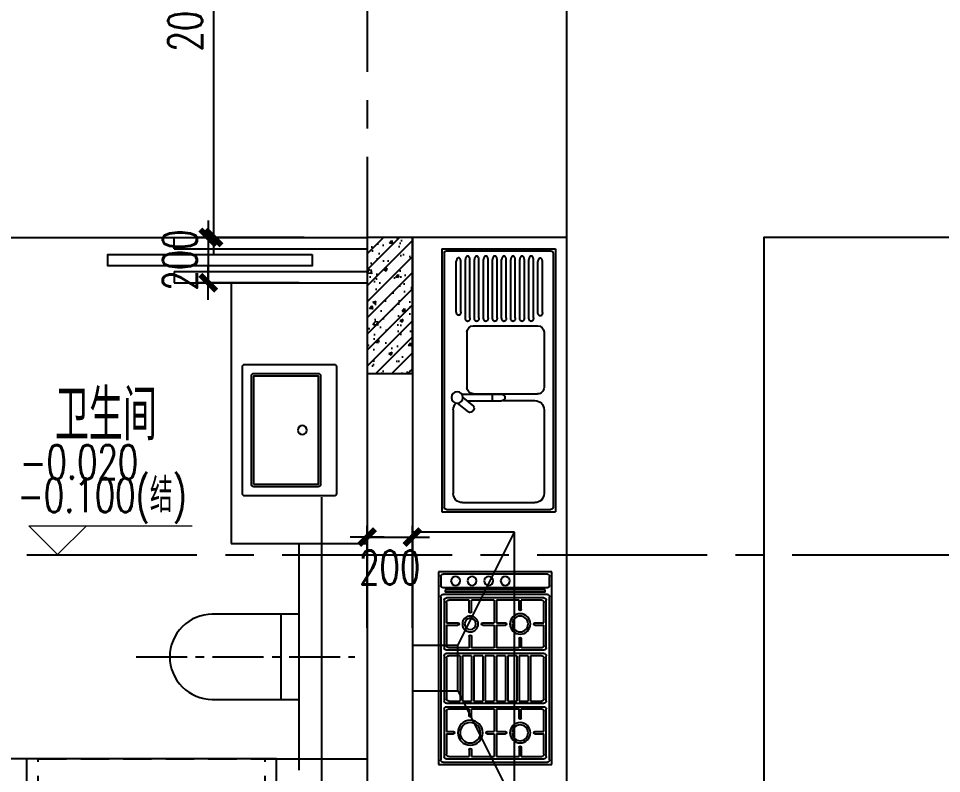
# Model space of a CAD drawing. Extents: x -395226 to -176901, y -140672 to 68263.
# Drawn here: x -318207 to -314137, y 46555 to 49885 of the extents above; entities that cross this region are included whole.
import ezdxf
from ezdxf.enums import TextEntityAlignment as Align

# ---------------------------------------------------------------- set-up
doc = ezdxf.new("R2010")
doc.units = 0
doc.header["$LTSCALE"] = 1000
doc.header["$MEASUREMENT"] = 0
for name, pattern in [('ACAD_ISO08W100', [36, 24, -3, 6, -3]), ('HIDDEN2', [0.1875, 0.125, -0.0625]), ('Plans$0$CENTER2', [1.125, 0.75, -0.125, 0.125, -0.125])]:
    doc.linetypes.add(name, pattern=pattern)
doc.layers.get('0').update_dxf_attribs({"linetype": 'CONTINUOUS'})
doc.layers.get('Defpoints').update_dxf_attribs({"linetype": 'CONTINUOUS'})
for name, color, linetype in [('A-COLUMN', 1, 'CONTINUOUS'), ('A-COLUMN-hatch', 252, 'CONTINUOUS'), ('A-DIM', 201, 'CONTINUOUS'), ('A-DOTE', 8, 'ACAD_ISO08W100'), ('A-FUR', 251, 'CONTINUOUS'), ('A-KITCHEN', 40, 'CONTINUOUS'), ('A-LINE', 8, 'CONTINUOUS'), ('A-LVTRY', 147, 'CONTINUOUS'), ('A-NOTE', 150, 'CONTINUOUS'), ('A-TEXT-CN', 31, 'CONTINUOUS'), ('A-WALL', 2, 'CONTINUOUS'), ('A-WINDOW', 4, 'CONTINUOUS'), ('Plans$0$A_Sanitary', 150, 'CONTINUOUS'), ('Plans$0$Grid', 9, 'Plans$0$CENTER2')]:
    doc.layers.add(name, color=color, linetype=linetype)
doc.layers.add('A-LEVEL', color=135, linetype='CONTINUOUS', lineweight=0)
doc.styles.add('_HZTXT', font='tjromans.shx', dxfattribs={"width": 0.7, "bigfont": 'tjhztxt.shx'})
doc.styles.add('DIM_FONT', font='SIMPLEX', dxfattribs={"width": 0.7, "bigfont": 'GBCBIG'})
doc.styles.add('PRC-S', font='tjromans.shx', dxfattribs={"width": 0.7, "bigfont": 'tjhztxt.shx'})
doc.styles.add('TJHZTXT', font='tjromans.shx', dxfattribs={"width": 0.8, "bigfont": 'tjhztxt.shx'})
doc.styles.add('zjz', font='tjromans.shx', dxfattribs={"width": 0.7, "height": 500, "bigfont": 'tjhztxt.shx'})
doc.dimstyles.new('DIM100', dxfattribs={"dimscale": 100, "dimtxt": 3, "dimasz": 0.01, "dimexe": 1, "dimexo": 1, "dimgap": 1, "dimtad": 1, "dimdec": 0, "dimzin": 0, "dimdsep": 46, "dimtxsty": 'DIM_FONT', "dimblk1": '_DIMX', "dimblk2": '_DIMX', "dimsah": 1, "dimcen": 0.01, "dimclrd": 256, "dimclre": 256, "dimclrt": 7, "dimadec": 0, "dimazin": 0, "dimtfac": 1, "dimtdec": 0, "dimtix": 1, "dimtmove": 2, "dimatfit": 3, "dimldrblk": '_DIMX', "dimfxl": 0, "dimtolj": 1, "dimtzin": 5, "dimarcsym": 0})

# ---------------------------------------------------------------- blocks, each defined once
blk = doc.blocks.new('Grid')
at = {"layer": 'Plans$0$Grid', "color": 8}
for p, q in [((-10948.2, 23320), (-10948.2, -15380)), ((-28198.2, 11440), (8601.8, 11440))]:
    blk.add_line(p, q, dxfattribs=at)
blk = doc.blocks.new('_DIMX')
blk.add_line((-150, 0), (150, 0))
at = {"const_width": 50}
blk.add_lwpolyline([(-70, -70), (70, 70)], dxfattribs=at)
blk = doc.blocks.new('*D319')
at = {"layer": 'A-DIM', "lineweight": -2}
for p, q in [((-316669.5, 47197.9), (-316669.5, 47647.9)), ((-316469.5, 47197.9), (-316469.5, 47647.9)), ((-316669, 47597.9), (-316470, 47597.9))]:
    blk.add_line(p, q, dxfattribs=at)
at = {"layer": 'Defpoints', "color": 0}
for p in [(-316469.5, 47597.9), (-316669.5, 47147.9), (-316469.5, 47147.9)]:
    blk.add_point(p, dxfattribs=at)
at = {"layer": 'A-DIM', "lineweight": -2, "xscale": 0.5, "yscale": 0.5, "zscale": 0.5, "rotation": 180}
blk.add_blockref('_DIMX', (-316669.5, 47597.9), dxfattribs=at)
at = {"layer": 'A-DIM', "lineweight": -2, "xscale": 0.5, "yscale": 0.5, "zscale": 0.5}
blk.add_blockref('_DIMX', (-316469.5, 47597.9), dxfattribs=at)
at = {"layer": 'A-DIM', "insert": (-316569.5, 47464.1), "char_height": 150, "attachment_point": 5, "style": 'DIM_FONT'}
blk.add_mtext('\\A1;200', dxfattribs=at)
blk = doc.blocks.new('*D323')
at = {"layer": 'A-DIM', "lineweight": -2}
for p, q in [((-316946.3, 50919.8), (-317396.3, 50919.8)), ((-317346.3, 50919.3), (-317346.3, 48920.3)), ((-316946.3, 48919.8), (-317396.3, 48919.8))]:
    blk.add_line(p, q, dxfattribs=at)
at = {"layer": 'Defpoints', "color": 0}
for p in [(-316896.3, 50919.8), (-317346.3, 48919.8), (-316896.3, 48919.8)]:
    blk.add_point(p, dxfattribs=at)
at = {"layer": 'A-DIM', "lineweight": -2, "xscale": 0.5, "yscale": 0.5, "zscale": 0.5}
for p, rotation in [((-317346.3, 50919.8), 90), ((-317346.3, 48919.8), 270)]:
    blk.add_blockref('_DIMX', p, dxfattribs=dict(at, rotation=rotation))
at = {"layer": 'A-DIM', "insert": (-317471.3, 49919.8), "char_height": 150, "attachment_point": 5, "rotation": 90, "style": 'DIM_FONT'}
blk.add_mtext('\\A1;2000', dxfattribs=at)
blk = doc.blocks.new('*D332')
at = {"layer": 'A-DIM', "lineweight": -2}
for p, q in [((-316969.5, 48919.8), (-317419.5, 48919.8)), ((-317369.5, 48920.3), (-317369.5, 48920.8)), ((-317369.5, 48919.8), (-317369.5, 48719.8)), ((-316969.5, 48719.8), (-317419.5, 48719.8)), ((-317369.5, 48719.3), (-317369.5, 48718.8))]:
    blk.add_line(p, q, dxfattribs=at)
at = {"layer": 'Defpoints', "color": 0}
for p in [(-316919.5, 48919.8), (-317369.5, 48719.8), (-316919.5, 48719.8)]:
    blk.add_point(p, dxfattribs=at)
at = {"layer": 'A-DIM', "lineweight": -2, "xscale": 0.5, "yscale": 0.5, "zscale": 0.5}
for p, rotation in [((-317369.5, 48919.8), 270), ((-317369.5, 48719.8), 90)]:
    blk.add_blockref('_DIMX', p, dxfattribs=dict(at, rotation=rotation))
at = {"layer": 'A-DIM', "insert": (-317494.5, 48819.8), "char_height": 150, "attachment_point": 5, "rotation": 90, "style": 'DIM_FONT'}
blk.add_mtext('\\A1;200', dxfattribs=at)
blk = doc.blocks.new('Plans$0$L2$0$A$C30D2')
for p, q in [((1018.1, 3.1), (1018.1, 503.1)), ((1018.1, 503.1), (1868.1, 503.1)), ((1038.1, 493.1), (1758.1, 493.1)), ((1808.1, 493.1), (1848.1, 493.1)), ((1868.1, 503.1), (1868.1, 3.1)), ((1028.1, 23.1), (1028.1, 483.1)), ((1043.1, 38.1), (1043.1, 468.1)), ((1053.1, 478.1), (1263.1, 478.1)), ((1053.1, 368.1), (1053.1, 458.1)), ((1063.1, 468.1), (1153.1, 468.1)), ((1153.1, 427.9), (1153.1, 468.1)), ((1163.1, 468.1), (1253.1, 468.1)), ((1163.1, 427.9), (1163.1, 468.1)), ((1263.1, 368.1), (1263.1, 458.1)), ((1273.1, 38.1), (1273.1, 468.1)), ((1288.1, 38.1), (1288.1, 468.1)), ((1298.1, 478.1), (1498.1, 478.1)), ((1298.1, 408.1), (1298.1, 458.1)), ((1308.1, 468.1), (1488.1, 468.1)), ((1498.1, 458.1), (1498.1, 408.1)), ((1508.1, 468.1), (1508.1, 38.1)), ((1523.1, 468.1), (1523.1, 38.1)), ((1533.1, 478.1), (1743.1, 478.1)), ((1533.1, 458.1), (1533.1, 368.1)), ((1543.1, 468.1), (1633.1, 468.1)), ((1633.1, 427.9), (1633.1, 468.1)), ((1643.1, 468.1), (1733.1, 468.1)), ((1643.1, 427.9), (1643.1, 468.1)), ((1743.1, 458.1), (1743.1, 368.1)), ((1753.1, 468.1), (1753.1, 38.1)), ((1768.1, 483.1), (1768.1, 23.1)), ((1778.1, 473.1), (1778.1, 33.1)), ((1778.1, 473.1), (1788.1, 473.1)), ((1788.1, 473.1), (1788.1, 33.1)), ((1798.1, 483.1), (1798.1, 23.1)), ((1858.1, 483.1), (1858.1, 23.1)), ((1498.1, 408.1), (1298.1, 408.1)), ((1093.4, 368.1), (1053.1, 368.1)), ((1222.8, 368.1), (1263.1, 368.1)), ((1498.1, 398.1), (1298.1, 398.1)), ((1298.1, 358.1), (1298.1, 398.1)), ((1498.1, 398.1), (1498.1, 358.1)), ((1573.4, 368.1), (1533.1, 368.1)), ((1702.8, 368.1), (1743.1, 368.1)), ((1053.1, 258.1), (1053.1, 358.1)), ((1093.4, 358.1), (1053.1, 358.1)), ((1222.8, 358.1), (1263.1, 358.1)), ((1263.1, 258.1), (1263.1, 358.1)), ((1498.1, 358.1), (1298.1, 358.1)), ((1498.1, 348.1), (1298.1, 348.1)), ((1298.1, 308.1), (1298.1, 348.1)), ((1498.1, 348.1), (1498.1, 308.1)), ((1533.1, 358.1), (1533.1, 258.1)), ((1573.4, 358.1), (1533.1, 358.1)), ((1702.8, 358.1), (1743.1, 358.1)), ((1743.1, 358.1), (1743.1, 258.1)), ((1153.1, 258.1), (1153.1, 298.4)), ((1163.1, 258.1), (1163.1, 298.4)), ((1498.1, 308.1), (1298.1, 308.1)), ((1498.1, 298.1), (1298.1, 298.1)), ((1298.1, 258.1), (1298.1, 298.1)), ((1498.1, 298.1), (1498.1, 258.1)), ((1633.1, 258.1), (1633.1, 298.4)), ((1643.1, 258.1), (1643.1, 298.4)), ((1153.1, 258.1), (1053.1, 258.1)), ((1153.1, 248.1), (1053.1, 248.1)), ((1053.1, 148.1), (1053.1, 248.1)), ((1153.1, 217.9), (1153.1, 248.1)), ((1263.1, 258.1), (1163.1, 258.1)), ((1263.1, 248.1), (1163.1, 248.1)), ((1163.1, 217.9), (1163.1, 248.1)), ((1263.1, 148.1), (1263.1, 248.1)), ((1498.1, 258.1), (1298.1, 258.1)), ((1498.1, 248.1), (1298.1, 248.1)), ((1298.1, 208.1), (1298.1, 248.1)), ((1498.1, 248.1), (1498.1, 208.1)), ((1633.1, 258.1), (1533.1, 258.1)), ((1633.1, 248.1), (1533.1, 248.1)), ((1533.1, 248.1), (1533.1, 148.1)), ((1633.1, 197.9), (1633.1, 248.1)), ((1743.1, 258.1), (1643.1, 258.1)), ((1743.1, 248.1), (1643.1, 248.1)), ((1643.1, 197.9), (1643.1, 248.1)), ((1743.1, 248.1), (1743.1, 148.1)), ((1498.1, 208.1), (1298.1, 208.1)), ((1498.1, 198.1), (1298.1, 198.1)), ((1298.1, 158.1), (1298.1, 198.1)), ((1498.1, 198.1), (1498.1, 158.1)), ((1083.4, 148.1), (1053.1, 148.1)), ((1053.1, 48.1), (1053.1, 138.1)), ((1083.4, 138.1), (1053.1, 138.1)), ((1232.8, 148.1), (1263.1, 148.1)), ((1232.8, 138.1), (1263.1, 138.1)), ((1263.1, 48.1), (1263.1, 138.1)), ((1498.1, 158.1), (1298.1, 158.1)), ((1298.1, 108.1), (1298.1, 148.1)), ((1498.1, 148.1), (1298.1, 148.1)), ((1498.1, 148.1), (1498.1, 108.1)), ((1583.4, 148.1), (1533.1, 148.1)), ((1583.4, 138.1), (1533.1, 138.1)), ((1533.1, 138.1), (1533.1, 48.1)), ((1692.8, 148.1), (1743.1, 148.1)), ((1692.8, 138.1), (1743.1, 138.1)), ((1743.1, 138.1), (1743.1, 48.1)), ((1498.1, 108.1), (1298.1, 108.1)), ((1498.1, 98.1), (1298.1, 98.1)), ((1298.1, 48.1), (1298.1, 98.1)), ((1498.1, 98.1), (1498.1, 48.1)), ((1633.1, 38.1), (1633.1, 88.4)), ((1643.1, 38.1), (1643.1, 88.4)), ((1153.1, 38.1), (1153.1, 68.4)), ((1163.1, 38.1), (1163.1, 68.4)), ((1868.1, 3.1), (1018.1, 3.1)), ((1758.1, 13.1), (1038.1, 13.1)), ((1263.1, 28.1), (1053.1, 28.1)), ((1153.1, 38.1), (1063.1, 38.1)), ((1253.1, 38.1), (1163.1, 38.1)), ((1498.1, 28.1), (1298.1, 28.1)), ((1488.1, 38.1), (1308.1, 38.1)), ((1743.1, 28.1), (1533.1, 28.1)), ((1633.1, 38.1), (1543.1, 38.1)), ((1733.1, 38.1), (1643.1, 38.1)), ((1788.1, 33.1), (1778.1, 33.1)), ((1848.1, 13.1), (1808.1, 13.1))]:
    blk.add_line(p, q)
at = {"const_width": 1}
for points in [[(1827.6, 306.7, 1), (1828.6, 306.7, 1)], [(1827.6, 233.7, 1), (1828.6, 233.7, 1)], [(1827.6, 160.7, 1), (1828.6, 160.7, 1)], [(1827.6, 87.7, 1), (1828.6, 87.7, 1)]]:
    blk.add_lwpolyline(points, format="xyb", close=True, dxfattribs=at)
for centre, radius in [((1158.1, 363.1), 45), ((1638.1, 363.1), 45), ((1158.1, 363.1), 35), ((1638.1, 363.1), 35), ((1828.1, 297.1), 20), ((1828.1, 224.1), 20), ((1158.1, 143.1), 55), ((1158.1, 143.1), 45), ((1638.1, 143.1), 35), ((1638.1, 143.1), 25), ((1828.1, 151.1), 20), ((1828.1, 78.1), 20)]:
    blk.add_circle(centre, radius)
for centre, radius, start, end in [((1038.1, 483.1), 10, 90, 180), ((1758.1, 483.1), 10, 0, 90), ((1808.1, 483.1), 10, 90, 180), ((1848.1, 483.1), 10, 0, 90), ((1053.1, 468.1), 10, 90, 180), ((1063.1, 458.1), 10, 90, 180), ((1253.1, 458.1), 10, 0, 90), ((1263.1, 468.1), 10, 0, 90), ((1298.1, 468.1), 10, 90, 180), ((1308.1, 458.1), 10, 90, 180), ((1488.1, 458.1), 10, 0, 90), ((1498.1, 468.1), 10, 0, 90), ((1533.1, 468.1), 10, 90, 180), ((1543.1, 458.1), 10, 90, 180), ((1733.1, 458.1), 10, 0, 90), ((1743.1, 468.1), 10, 0, 90), ((1158.1, 427.9), 5, 180, 0), ((1638.1, 427.9), 5, 180, 0), ((1093.4, 363.1), 5, 270, 90), ((1222.8, 363.1), 5, 90, 270), ((1573.4, 363.1), 5, 270, 90), ((1702.8, 363.1), 5, 90, 270), ((1158.1, 298.4), 5, 0, 180), ((1638.1, 298.4), 5, 0, 180), ((1158.1, 217.9), 5, 180, 0), ((1638.1, 197.9), 5, 180, 0), ((1083.4, 143.1), 5, 270, 90), ((1232.8, 143.1), 5, 90, 270), ((1583.4, 143.1), 5, 270, 90), ((1692.8, 143.1), 5, 90, 270), ((1638.1, 88.4), 5, 0, 180), ((1063.1, 48.1), 10, 180, 270), ((1158.1, 68.4), 5, 0, 180), ((1253.1, 48.1), 10, 270, 0), ((1308.1, 48.1), 10, 180, 270), ((1488.1, 48.1), 10, 270, 0), ((1543.1, 48.1), 10, 180, 270), ((1733.1, 48.1), 10, 270, 0), ((1038.1, 23.1), 10, 180, 270), ((1053.1, 38.1), 10, 180, 270), ((1263.1, 38.1), 10, 270, 0), ((1298.1, 38.1), 10, 180, 270), ((1498.1, 38.1), 10, 270, 0), ((1533.1, 38.1), 10, 180, 270), ((1743.1, 38.1), 10, 270, 0), ((1758.1, 23.1), 10, 270, 0), ((1808.1, 23.1), 10, 180, 270), ((1848.1, 23.1), 10, 270, 0)]:
    blk.add_arc(centre, radius, start, end)
blk = doc.blocks.new('Plans$0$A$C7210188F')
for p, q in [((-1433.9, 455), (-2633.9, 455)), ((-2633.9, 455), (-2633.9, 5)), ((-1933.9, 455), (-2133.9, 455)), ((-2133.9, 455), (-2133.9, 255)), ((-1933.9, 255), (-1933.9, 455)), ((-1433.9, 5), (-1433.9, 455)), ((-2133.9, 255), (-2633.9, 5)), ((-2133.9, 255), (-1933.9, 255)), ((-1933.9, 255), (-1433.9, 5)), ((-2633.9, 5), (-1433.9, 5))]:
    blk.add_line(p, q)
blk = doc.blocks.new('Plans$0$duravit-built in wash basin_03175800_plan')
at = {"ltscale": 400}
for points in [[(-415, 280), (-415, -280, 0.414214), (-405, -290), (-10, -290, 0.414214), (0, -280), (0, 280, 0.414214), (-10, 290), (-405, 290, 0.414214)], [(-375, 240), (-375, -240, 0.414214), (-365, -250), (-80, -250, 0.414214), (-70, -240), (-70, 240, 0.414214), (-80, 250), (-365, 250, 0.414214)]]:
    blk.add_lwpolyline(points, format="xyb", close=True, dxfattribs=at)
blk.add_lwpolyline([(-365, 240), (-365, -240), (-80, -240), (-80, 240)], close=True, dxfattribs=at)
blk.add_circle((-150, 0), 20, dxfattribs=at)
blk = doc.blocks.new('Plans$0$CLOSET P')
blk.add_lwpolyline([(382.5, 187.5), (0, 187.5), (0, -187.5), (382.5, -187.5, 0.414214), (570, 0), (570, 0, 0.414214)], format="xyb", close=True)
blk.add_lwpolyline([(80, -187.5), (80, 187.5)])
at = {"color": 8, "linetype": 'Plans$0$CENTER2', "ltscale": 0.3}
blk.add_lwpolyline([(718.8, 0), (-245.5, 0)], dxfattribs=at)
blk = doc.blocks.new('toilet')
at = {"linetype": 'HIDDEN2'}
for p, q in [((-500, 150), (500, 150)), ((500, -50), (-500, -50))]:
    blk.add_line(p, q, dxfattribs=at)
for points in [[(-550, -50), (-500, -50), (-500, 150), (-550, 150)], [(550, -50), (500, -50), (500, 150), (550, 150)], [(-500, 20), (500, 20)], [(-500, 0), (500, 0)]]:
    blk.add_lwpolyline(points, dxfattribs=at)
blk = doc.blocks.new('Columes')
at = {"layer": 'A-COLUMN-hatch'}
h = blk.add_hatch(dxfattribs=at)
h.set_pattern_fill('钢筋混凝土', color=256, scale=20, style=0)
h.set_pattern_definition([(45, (-2429.38, 23040), (-35.3553, 35.3553), []), (50, (-2429.38, 23040), (143.452, -12.55), [15, -165]), (355, (-2429.38, 23040), (-27.75, 150.44), [12, -132]), (100.451, (-2417.43, 23038.95), (115.702, 137.888), [12.748, -140.228]), (46.184, (-2429.38, 23080), (213.45, -33.104), [22.5, -247.5]), (96.636, (-2411.6, 23077.24), (186.93, 194.82), [19.12, -210.34]), (351.184, (-2429.38, 23080), (186.93, 194.82), [18, -198]), (21, (-2409.38, 23070), (119.381, -80.524), [15, -165]), (326, (-2409.38, 23070), (48.663, 145.03), [12, -132]), (71.451, (-2399.43, 23063.29), (168.045, 64.506), [12.748, -140.228]), (37.5, (-2429.38, 23040), (2.432, 66.5788), [0, -130.4, 0, -134, 0, -132.5]), (7.5, (-2429.38, 23040), (52.614, 78.882), [0, -76.4, 0, -127.4, 0, -50.5]), (327.5, (-2473.98, 23040), (106.7645, -4.511), [0, -50, 0, -156, 0, -207]), (317.5, (-2493.98, 23040), (116.637, 20.021), [0, -65, 0, -103.6, 0, -147])])
h.paths.add_polyline_path([(-2429.4, 23040), (-2229.4, 23040), (-2229.4, 23640), (-2429.4, 23640)])
blk.add_lwpolyline([(-2429.4, 23040), (-2229.4, 23040), (-2229.4, 23640), (-2429.4, 23640)], close=True)
blk = doc.blocks.new('A$C27EA7CCC')
at = {"layer": 'A-LEVEL', "linetype": 'ByBlock'}
blk.add_lwpolyline([(1018, 509), (509, 0), (0, 509), (2880, 509)], dxfattribs=at)
at = {"layer": 'A-LEVEL', "style": 'zjz', "width": 0.7}
for tag, p in [('-6.000（建筑）', (3635, 1346)), ('-6.300（结构）', (3635, 645))]:
    blk.add_attdef(tag, text='', height=600, dxfattribs=at).set_placement(p, align=Align.RIGHT)
blk = doc.blocks.new('A$C35')
for p, q in [((1109, 2742.4), (1109, 2242.6)), ((1109, 2742.4), (2269, 2742.4)), ((1129, 2732.4), (2249, 2732.4)), ((2269, 2742.4), (2269, 2242.6)), ((1119, 2722.4), (1119, 2262.6)), ((1819, 2692.6), (2189, 2692.6)), ((2259, 2722.4), (2259, 2262.6)), ((1387.1, 2679.3), (1164.5, 2679.3)), ((1387.1, 2659.3), (1164.5, 2659.3)), ((1750.1, 2655.6), (1750.1, 2479.6)), ((1765.1, 2650.6), (1797.2, 2610.2)), ((1790.1, 2675.6), (1828.5, 2627.3)), ((2229, 2652.6), (2229, 2332.6)), ((1413.8, 2639.3), (1156.6, 2639.3)), ((1413.8, 2619.3), (1156.6, 2619.3)), ((1477, 2632.6), (1721, 2632.6)), ((1780.1, 2631.7), (1780.1, 2479.6)), ((1413.8, 2599.3), (1156.6, 2599.3)), ((1413.8, 2599.3), (1156.6, 2599.3)), ((1413.8, 2579.3), (1156.6, 2579.3)), ((1413.8, 2579.3), (1156.6, 2579.3)), ((1449, 2604.6), (1449, 2320.6)), ((1749, 2604.6), (1749, 2320.6)), ((1413.8, 2559.3), (1156.6, 2559.3)), ((1413.8, 2539.3), (1156.6, 2539.3)), ((1413.8, 2519.3), (1156.6, 2519.3)), ((1413.8, 2499.3), (1156.6, 2499.3)), ((1750.3, 2521.4), (1780.3, 2521.4)), ((1413.8, 2479.3), (1156.6, 2479.3)), ((1413.8, 2459.3), (1156.6, 2459.3)), ((1779, 2473.8), (1779, 2332.6)), ((1413.8, 2439.3), (1156.6, 2439.3)), ((1413.8, 2419.3), (1156.6, 2419.3)), ((1413.8, 2399.3), (1156.6, 2399.3)), ((1413.8, 2379.3), (1156.6, 2379.3)), ((1413.8, 2359.3), (1156.6, 2359.3)), ((1413.8, 2339.3), (1156.6, 2339.3)), ((1389.9, 2319.3), (1165.9, 2319.3)), ((1389.9, 2299.3), (1165.9, 2299.3)), ((1477, 2292.6), (1721, 2292.6)), ((1819, 2292.6), (2189, 2292.6)), ((1109, 2242.6), (2269, 2242.6)), ((1129, 2252.6), (2249, 2252.6))]:
    blk.add_line(p, q)
for points in [[(1164.5, 2659.3, -0.065503), (1158.4, 2660.1, -0.078222), (1153.6, 2662.2, -0.107176), (1150.1, 2665.7, -0.143429), (1149.1, 2669.3, -0.143429), (1150.1, 2672.8, -0.107176), (1153.6, 2676.3, -0.078222), (1158.4, 2678.5, -0.065503), (1164.5, 2679.3, -0.065503)], [(1387.1, 2659.3, 0.065503), (1393.3, 2660.1, 0.078222), (1398.1, 2662.2, 0.107176), (1401.6, 2665.7, 0.143429), (1402.6, 2669.3, 0.143429), (1401.6, 2672.8, 0.107176), (1398.1, 2676.3, 0.078222), (1393.3, 2678.5, 0.065503), (1387.1, 2679.3, 0.065503)], [(1156.6, 2619.3, -0.065503), (1150.4, 2620.1, -0.078222), (1145.6, 2622.2, -0.107176), (1142.1, 2625.7, -0.143429), (1141.1, 2629.3, -0.143429), (1142.1, 2632.8, -0.107176), (1145.6, 2636.3, -0.078222), (1150.4, 2638.5, -0.065503), (1156.6, 2639.3, -0.065503)], [(1413.8, 2619.3, 0.065503), (1419.9, 2620.1, 0.078222), (1424.7, 2622.2, 0.107176), (1428.2, 2625.7, 0.143429), (1429.3, 2629.3, 0.143429), (1428.2, 2632.8, 0.107176), (1424.7, 2636.3, 0.078222), (1419.9, 2638.5, 0.065503), (1413.8, 2639.3, 0.065503)], [(1156.6, 2579.3, -0.065503), (1150.4, 2580.1, -0.078222), (1145.6, 2582.2, -0.107176), (1142.1, 2585.7, -0.143429), (1141.1, 2589.3, -0.143429), (1142.1, 2592.8, -0.107176), (1145.6, 2596.3, -0.078222), (1150.4, 2598.5, -0.065503), (1156.6, 2599.3, -0.065503)], [(1156.6, 2579.3, -0.065503), (1150.4, 2580.1, -0.078222), (1145.6, 2582.2, -0.107176), (1142.1, 2585.7, -0.143429), (1141.1, 2589.3, -0.143429), (1142.1, 2592.8, -0.107176), (1145.6, 2596.3, -0.078222), (1150.4, 2598.5, -0.065503), (1156.6, 2599.3, -0.065503)], [(1413.8, 2579.3, 0.065503), (1419.9, 2580.1, 0.078222), (1424.7, 2582.2, 0.107176), (1428.2, 2585.7, 0.143429), (1429.3, 2589.3, 0.143429), (1428.2, 2592.8, 0.107176), (1424.7, 2596.3, 0.078222), (1419.9, 2598.5, 0.065503), (1413.8, 2599.3, 0.065503)], [(1413.8, 2579.3, 0.065503), (1419.9, 2580.1, 0.078222), (1424.7, 2582.2, 0.107176), (1428.2, 2585.7, 0.143429), (1429.3, 2589.3, 0.143429), (1428.2, 2592.8, 0.107176), (1424.7, 2596.3, 0.078222), (1419.9, 2598.5, 0.065503), (1413.8, 2599.3, 0.065503)], [(1156.6, 2539.3, -0.065503), (1150.4, 2540.1, -0.078222), (1145.6, 2542.2, -0.107176), (1142.1, 2545.7, -0.143429), (1141.1, 2549.3, -0.143429), (1142.1, 2552.8, -0.107176), (1145.6, 2556.3, -0.078222), (1150.4, 2558.5, -0.065503), (1156.6, 2559.3, -0.065503)], [(1413.8, 2539.3, 0.065503), (1419.9, 2540.1, 0.078222), (1424.7, 2542.2, 0.107176), (1428.2, 2545.7, 0.143429), (1429.3, 2549.3, 0.143429), (1428.2, 2552.8, 0.107176), (1424.7, 2556.3, 0.078222), (1419.9, 2558.5, 0.065503), (1413.8, 2559.3, 0.065503)], [(1156.6, 2499.3, -0.065503), (1150.4, 2500.1, -0.078222), (1145.6, 2502.2, -0.107176), (1142.1, 2505.7, -0.143429), (1141.1, 2509.3, -0.143429), (1142.1, 2512.8, -0.107176), (1145.6, 2516.3, -0.078222), (1150.4, 2518.5, -0.065503), (1156.6, 2519.3, -0.065503)], [(1413.8, 2499.3, 0.065503), (1419.9, 2500.1, 0.078222), (1424.7, 2502.2, 0.107176), (1428.2, 2505.7, 0.143429), (1429.3, 2509.3, 0.143429), (1428.2, 2512.8, 0.107176), (1424.7, 2516.3, 0.078222), (1419.9, 2518.5, 0.065503), (1413.8, 2519.3, 0.065503)], [(1156.6, 2459.3, -0.065503), (1150.4, 2460.1, -0.078222), (1145.6, 2462.2, -0.107176), (1142.1, 2465.7, -0.143429), (1141.1, 2469.3, -0.143429), (1142.1, 2472.8, -0.107176), (1145.6, 2476.3, -0.078222), (1150.4, 2478.5, -0.065503), (1156.6, 2479.3, -0.065503)], [(1413.8, 2459.3, 0.065503), (1419.9, 2460.1, 0.078222), (1424.7, 2462.2, 0.107176), (1428.2, 2465.7, 0.143429), (1429.3, 2469.3, 0.143429), (1428.2, 2472.8, 0.107176), (1424.7, 2476.3, 0.078222), (1419.9, 2478.5, 0.065503), (1413.8, 2479.3, 0.065503)], [(1156.6, 2419.3, -0.065503), (1150.4, 2420.1, -0.078222), (1145.6, 2422.2, -0.107176), (1142.1, 2425.7, -0.143429), (1141.1, 2429.3, -0.143429), (1142.1, 2432.8, -0.107176), (1145.6, 2436.3, -0.078222), (1150.4, 2438.5, -0.065503), (1156.6, 2439.3, -0.065503)], [(1413.8, 2419.3, 0.065503), (1419.9, 2420.1, 0.078222), (1424.7, 2422.2, 0.107176), (1428.2, 2425.7, 0.143429), (1429.3, 2429.3, 0.143429), (1428.2, 2432.8, 0.107176), (1424.7, 2436.3, 0.078222), (1419.9, 2438.5, 0.065503), (1413.8, 2439.3, 0.065503)], [(1156.6, 2379.3, -0.065503), (1150.4, 2380.1, -0.078222), (1145.6, 2382.2, -0.107176), (1142.1, 2385.7, -0.143429), (1141.1, 2389.3, -0.143429), (1142.1, 2392.8, -0.107176), (1145.6, 2396.3, -0.078222), (1150.4, 2398.5, -0.065503), (1156.6, 2399.3, -0.065503)], [(1413.8, 2379.3, 0.065503), (1419.9, 2380.1, 0.078222), (1424.7, 2382.2, 0.107176), (1428.2, 2385.7, 0.143429), (1429.3, 2389.3, 0.143429), (1428.2, 2392.8, 0.107176), (1424.7, 2396.3, 0.078222), (1419.9, 2398.5, 0.065503), (1413.8, 2399.3, 0.065503)], [(1156.6, 2339.3, -0.065503), (1150.4, 2340.1, -0.078222), (1145.6, 2342.2, -0.107176), (1142.1, 2345.7, -0.143429), (1141.1, 2349.3, -0.143429), (1142.1, 2352.8, -0.107176), (1145.6, 2356.3, -0.078222), (1150.4, 2358.5, -0.065503), (1156.6, 2359.3, -0.065503)], [(1413.8, 2339.3, 0.065503), (1419.9, 2340.1, 0.078222), (1424.7, 2342.2, 0.107176), (1428.2, 2345.7, 0.143429), (1429.3, 2349.3, 0.143429), (1428.2, 2352.8, 0.107176), (1424.7, 2356.3, 0.078222), (1419.9, 2358.5, 0.065503), (1413.8, 2359.3, 0.065503)], [(1165.9, 2299.3, -0.065503), (1159.7, 2300.1, -0.078222), (1154.9, 2302.2, -0.107176), (1151.5, 2305.7, -0.143429), (1150.4, 2309.3, -0.143429), (1151.5, 2312.8, -0.107176), (1154.9, 2316.3, -0.078222), (1159.7, 2318.5, -0.065503), (1165.9, 2319.3, -0.065503)], [(1389.9, 2299.3, 0.065503), (1396, 2300.1, 0.078222), (1400.8, 2302.2, 0.107176), (1404.3, 2305.7, 0.143429), (1405.3, 2309.3, 0.143429), (1404.3, 2312.8, 0.107176), (1400.8, 2316.3, 0.078222), (1396, 2318.5, 0.065503), (1389.9, 2319.3, 0.065503)]]:
    blk.add_lwpolyline(points, format="xyb")
blk.add_circle((1765.1, 2675.6), 25)
for centre, radius, start, end in [((1129, 2722.4), 10, 90, 180), ((2249, 2722.4), 10, 0, 90), ((1819, 2652.6), 40, 90, 136.9438), ((2189, 2652.6), 40, 360, 90), ((1477, 2604.6), 28, 90, 180), ((1721, 2604.6), 28, 0, 90), ((1812.9, 2618.8), 17.8, 208.592, 28.592), ((1765.1, 2479.6), 15, 180, 0), ((1477, 2320.6), 28, 180, 270), ((1721, 2320.6), 28, 270, 0), ((1819, 2332.6), 40, 180, 270), ((2189, 2332.6), 40, 270, 360), ((1129, 2262.6), 10, 180, 270), ((2249, 2262.6), 10, 270, 0)]:
    blk.add_arc(centre, radius, start, end)

msp = doc.modelspace()

# ---------------------------------------------------------------- linework, layer by layer
at = {"layer": 'A-FUR'}
msp.add_lwpolyline([(-314919.5, 46219.8), (-314019.5, 46219.8), (-314019.5, 48919.8), (-314919.5, 48919.8), (-314919.5, 46219.8)], dxfattribs=at)
at = {"layer": 'A-KITCHEN'}
msp.add_lwpolyline([(-315869.5, 46419.8), (-315789.3, 46419.8), (-315789.3, 48919.8), (-316469.5, 48919.8)], dxfattribs=at)
at = {"layer": 'A-LINE'}
msp.add_line((-315789.3, 48919.8), (-315789.3, 52119.8), dxfattribs=at)
at = {"layer": 'A-LVTRY'}
for p, q in [((-318369.5, 48919.8), (-317519.5, 48919.8)), ((-317519.5, 48869.8), (-317519.5, 48919.8)), ((-317519.5, 48869.8), (-316669.5, 48869.8)), ((-317519.5, 48769.8), (-316669.5, 48769.8)), ((-317519.5, 48769.8), (-317519.5, 48719.8)), ((-317519.5, 48719.8), (-316669.5, 48719.8))]:
    msp.add_line(p, q, dxfattribs=at)
msp.add_lwpolyline([(-317519.5, 48919.8), (-316669.5, 48919.8)], dxfattribs=at)
msp.add_lwpolyline([(-316912.1, 48844.8), (-316912.1, 48794.8), (-317812.1, 48794.8), (-317812.1, 48844.8)], close=True, dxfattribs=at)
at = {"layer": 'A-NOTE'}
msp.add_line((-316869.5, 45959.8), (-316869.5, 47773.4), dxfattribs=at)
at = {"layer": 'A-WALL'}
for p, q in [((-316669.5, 48919.8), (-316669.5, 46619.8)), ((-316469.5, 48919.8), (-316669.5, 48919.8)), ((-316469.5, 48919.8), (-316469.5, 46419.8)), ((-318169.5, 46619.8), (-318369.5, 46619.8)), ((-318169.5, 46419.8), (-318169.5, 46619.8)), ((-317069.5, 46619.8), (-318169.5, 46619.8)), ((-317069.5, 46419.8), (-317069.5, 46619.8)), ((-317069.5, 46619.8), (-316669.5, 46619.8))]:
    msp.add_line(p, q, dxfattribs=at)
at = {"layer": 'Plans$0$A_Sanitary'}
msp.add_line((-317269.5, 47569.8), (-316669.5, 47569.8), dxfattribs=at)
for points in [[(-317269.5, 48719.8), (-317269.5, 47569.8)], [(-316969.5, 46569.8), (-316969.5, 47569.8)]]:
    msp.add_lwpolyline(points, dxfattribs=at)

# ---------------------------------------------------------------- block references
at = {"layer": 'A-COLUMN'}
msp.add_blockref('Columes', (-314240.1, 25279.8), dxfattribs=at)
at = {"layer": 'A-DOTE'}
msp.add_blockref('Grid', (-305721.3, 36079.8), dxfattribs=at)
at = {"layer": 'A-KITCHEN', "extrusion": (0, 0, -1), "zscale": -1, "rotation": 270}
msp.add_blockref('A$C35', (313596.8, 49978.8), dxfattribs=at)
at = {"layer": 'A-KITCHEN', "rotation": 90}
msp.add_blockref('Plans$0$A$C7210188F', (-316014.5, 49053.7), dxfattribs=at)
at = {"layer": 'A-KITCHEN', "xscale": -1, "rotation": 270}
msp.add_blockref('Plans$0$L2$0$A$C30D2', (-316357.6, 45576.7), dxfattribs=at)
at = {"layer": 'A-LEVEL', "linetype": 'ByBlock'}
ref = msp.add_blockref('A$C27EA7CCC', (-318161.5, 47520.5), dxfattribs=dict(at, xscale=0.25, yscale=0.25, zscale=0.25))
ref.add_attrib('-6.300（结构）', '-0.020', dxfattribs={"height": 150, "style": '_HZTXT', "width": 0.7}).set_placement((-317678.3, 47854), align=Align.RIGHT)
ref.add_attrib('-6.000（建筑）', '-0.100(结)', dxfattribs={"height": 150, "style": 'TJHZTXT', "width": 0.7}).set_placement((-317464.2, 47707.4), align=Align.RIGHT)
at = {"layer": 'A-WINDOW'}
msp.add_blockref('toilet', (-317619.5, 46469.8), dxfattribs=at)
at = {"layer": 'Plans$0$A_Sanitary', "xscale": -1, "rotation": 180}
msp.add_blockref('Plans$0$duravit-built in wash basin_03175800_plan', (-316804.5, 48069.8), dxfattribs=at)
at = {"layer": 'Plans$0$A_Sanitary', "rotation": 180}
msp.add_blockref('Plans$0$CLOSET P', (-316969.5, 47069.8), dxfattribs=at)

# ---------------------------------------------------------------- texts
at = {"layer": 'A-TEXT-CN', "style": 'PRC-S', "width": 0.7}
msp.add_text('卫生间 ', height=225, dxfattribs=at).set_placement((-318045.5, 48024))

# ---------------------------------------------------------------- dimensions: what is measured, and where the dimension line sits
at = {"layer": 'A-DIM'}
for p1, p2, picture, middle in [((-316896.3, 50919.8), (-316896.3, 48919.8), '*D323', (-317471.3, 49919.8)), ((-316919.5, 48919.8), (-316919.5, 48719.8), '*D332', (-317494.5, 48819.8))]:
    dim = msp.add_aligned_dim(p1=p1, p2=p2, distance=-450, dimstyle='DIM100', override={"dimscale": 50, "dimclrt": 256}, dxfattribs=at)
    dim.commit()
    dim.dimension.update_dxf_attribs({"geometry": picture, "text_midpoint": middle})
dim = msp.add_linear_dim(base=(-316469.5, 47597.9), p1=(-316669.5, 47147.9), p2=(-316469.5, 47147.9), angle=0, dimstyle='DIM100', override={"dimscale": 50, "dimclrt": 256}, dxfattribs=at)
dim.commit()
dim.dimension.update_dxf_attribs({"geometry": '*D319', "text_midpoint": (-316569.5, 47464.1), "dimtype": 129})

doc.saveas('drawing.dxf')
